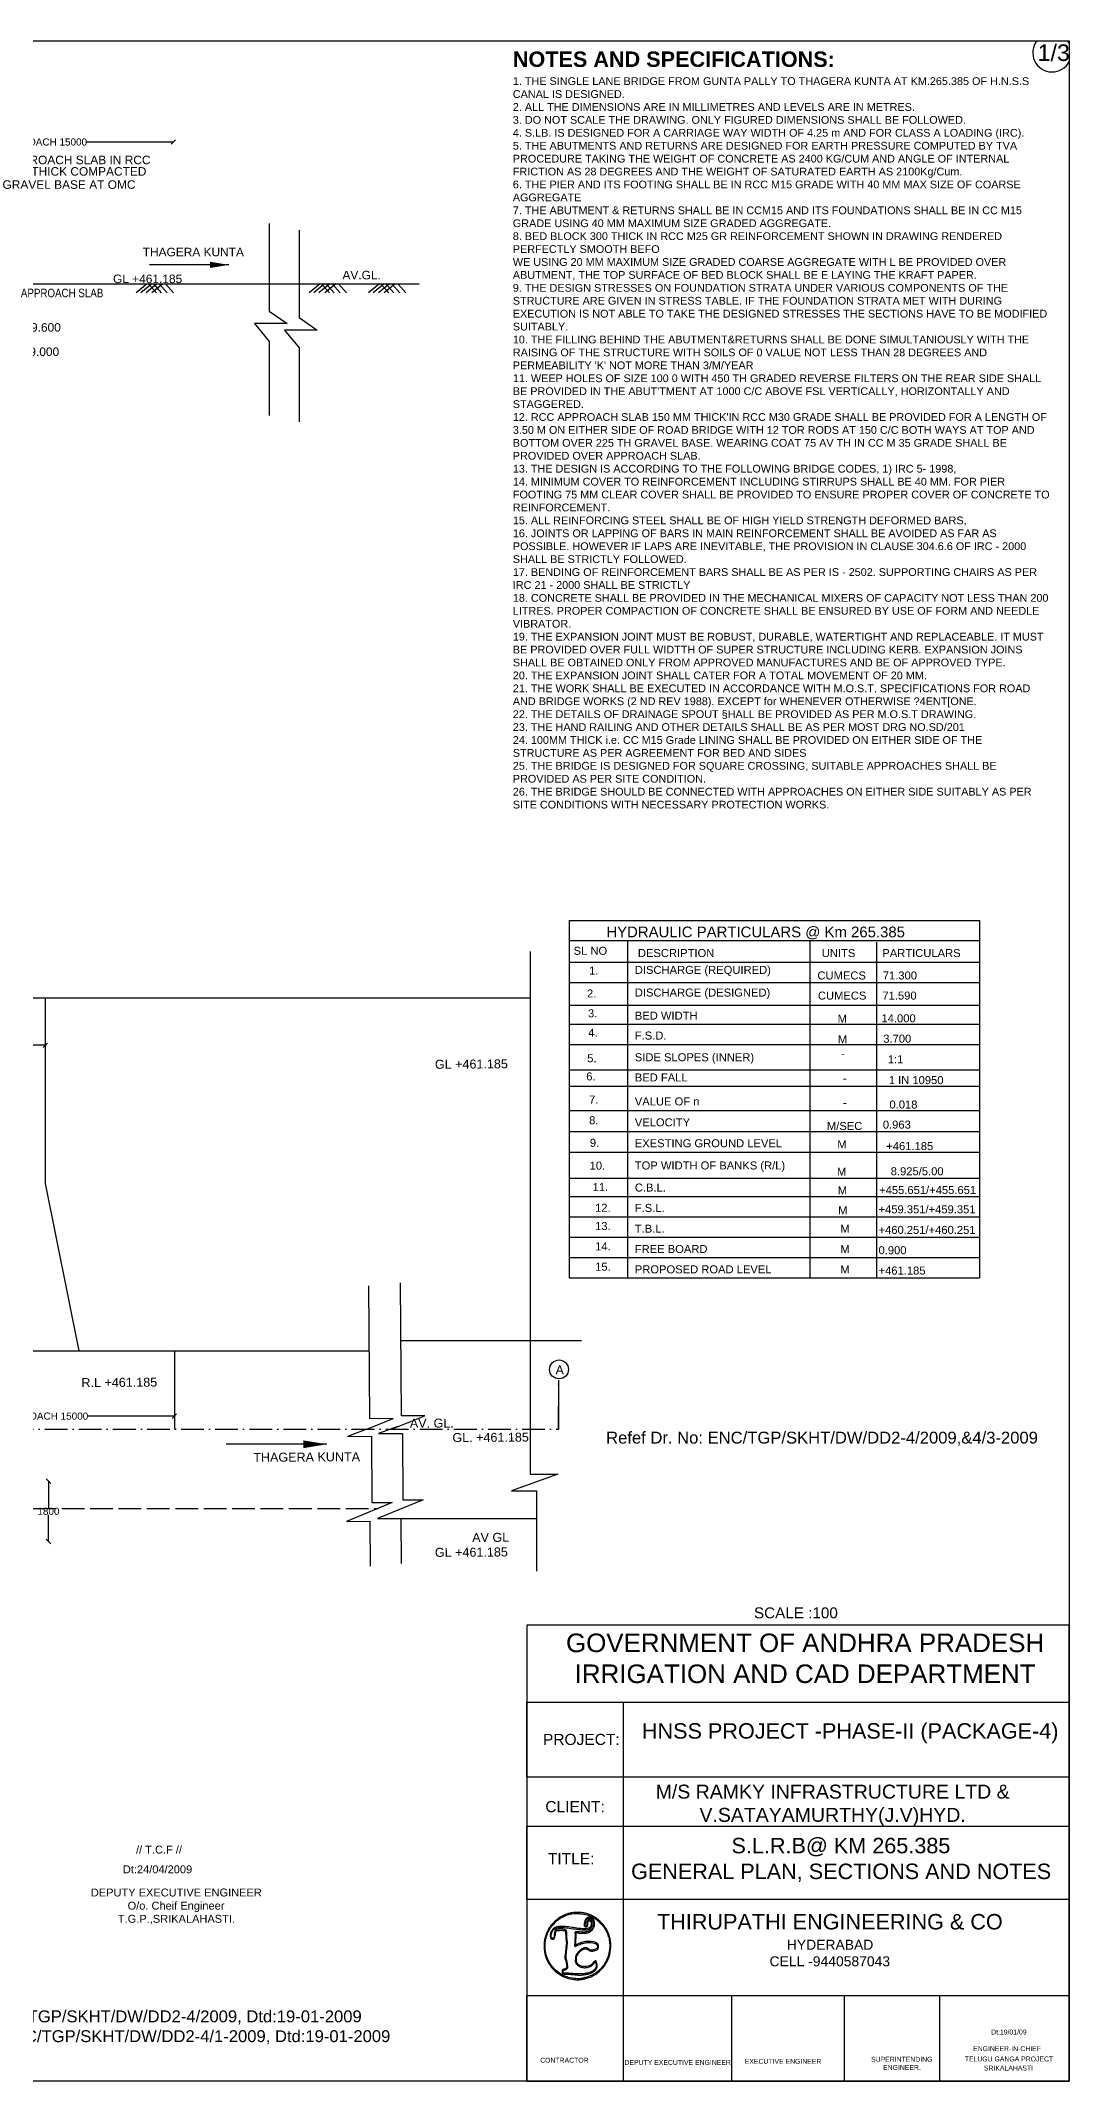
# Model space of a CAD drawing. Header units: millimetres. Extents: x 5124 to 3244763, y 2311 to 45966722.
# Drawn here: x 3223047 to 3244763, y 45923616 to 45966722 of the extents above; entities that cross this region are included whole.
import ezdxf

# ---------------------------------------------------------------- set-up
doc = ezdxf.new("R2010")
doc.units = ezdxf.units.MM
doc.header["$MEASUREMENT"] = 0
doc.linetypes.add('ACAD_ISO02W100', pattern=[15, 12, -3])
doc.linetypes.add('ACAD_ISO10W100', pattern=[18, 12, -3, 0, -3])
for name, color, linetype in [('DIMENSION', 7, 'Continuous'), ('DRAWING', 7, 'Continuous'), ('TEXT', 7, 'Continuous')]:
    doc.layers.add(name, color=color, linetype=linetype)
doc.styles.add('ARIAL NARROW', font='ARIALN.TTF')
doc.styles.get("Standard").update_dxf_attribs({"font": 'arial.ttf', "height": 150})
doc.dimstyles.get("Standard").update_dxf_attribs({"dimtxt": 200, "dimasz": 110, "dimexe": 0.18, "dimexo": 0.0625, "dimgap": 0.09, "dimtad": 0, "dimtih": 1, "dimtoh": 1, "dimdec": 0, "dimzin": 0, "dimdsep": 46, "dimtxsty": 'Standard', "dimblk": 'OBLIQUE', "dimcen": 0.09, "dimse1": 1, "dimse2": 1, "dimadec": 0, "dimazin": 0, "dimtfac": 1, "dimtdec": 0, "dimtofl": 0, "dimtmove": 0, "dimatfit": 3, "dimfxl": 1, "dimtolj": 1, "dimtzin": 0, "dimarcsym": 0})

# ---------------------------------------------------------------- blocks, each defined once
blk = doc.blocks.new('_Oblique')
at = {"color": 0, "linetype": 'ByBlock', "lineweight": -2}
blk.add_line((-0.5, -0.5), (0.5, 0.5), dxfattribs=at)
blk = doc.blocks.new('*D52')
at = {"layer": 'Defpoints', "color": 0}
for p in [(3219269, 45964584), (3219269, 45964496), (3225846, 45964496)]:
    blk.add_point(p, dxfattribs=at)
at = {"layer": 'DIMENSION', "color": 0, "lineweight": -2}
for p, q in [((3219269, 45964584), (3221100, 45964584)), ((3225846, 45964584), (3224015, 45964584))]:
    blk.add_line(p, q, dxfattribs=at)
at = {"layer": 'DIMENSION', "color": 0, "lineweight": -2, "xscale": 95, "yscale": 95, "zscale": 95, "rotation": 180}
blk.add_blockref('_Oblique', (3219269, 45964584), dxfattribs=at)
at = {"layer": 'DIMENSION', "color": 0, "lineweight": -2, "xscale": 95, "yscale": 95, "zscale": 95}
blk.add_blockref('_Oblique', (3225846, 45964584), dxfattribs=at)
at = {"layer": 'DIMENSION', "color": 0, "insert": (3222557, 45964584), "char_height": 150, "attachment_point": 5}
blk.add_mtext('\\A1;STRAIGHT APPROACH 15000', dxfattribs=at)
blk = doc.blocks.new('*D108')
at = {"layer": 'Defpoints', "color": 0}
for p in [(3219308, 45945512), (3219308, 45945500), (3223144, 45945512)]:
    blk.add_point(p, dxfattribs=at)
at = {"layer": 'DIMENSION', "color": 0, "lineweight": -2}
for p, q in [((3219308, 45945500), (3221002, 45945500)), ((3223144, 45945500), (3221450, 45945500))]:
    blk.add_line(p, q, dxfattribs=at)
at = {"layer": 'DIMENSION', "color": 0, "lineweight": -2, "xscale": 95, "yscale": 95, "zscale": 95, "rotation": 180}
blk.add_blockref('_Oblique', (3219308, 45945500), dxfattribs=at)
at = {"layer": 'DIMENSION', "color": 0, "lineweight": -2, "xscale": 95, "yscale": 95, "zscale": 95}
blk.add_blockref('_Oblique', (3223144, 45945500), dxfattribs=at)
at = {"layer": 'DIMENSION', "color": 0, "insert": (3221226, 45945500), "char_height": 150, "attachment_point": 5}
blk.add_mtext('\\A1;5000', dxfattribs=at)
blk = doc.blocks.new('*D117')
at = {"layer": 'Defpoints', "color": 0}
for p in [(3219293, 45937709), (3225868, 45937709), (3219293, 45937666)]:
    blk.add_point(p, dxfattribs=at)
at = {"layer": 'DIMENSION', "color": 0, "lineweight": -2}
for p, q in [((3219293, 45937666), (3221123, 45937666)), ((3225868, 45937666), (3224038, 45937666))]:
    blk.add_line(p, q, dxfattribs=at)
at = {"layer": 'DIMENSION', "color": 0, "lineweight": -2, "xscale": 95, "yscale": 95, "zscale": 95, "rotation": 180}
blk.add_blockref('_Oblique', (3219293, 45937666), dxfattribs=at)
at = {"layer": 'DIMENSION', "color": 0, "lineweight": -2, "xscale": 95, "yscale": 95, "zscale": 95}
blk.add_blockref('_Oblique', (3225868, 45937666), dxfattribs=at)
at = {"layer": 'DIMENSION', "color": 0, "insert": (3222581, 45937666), "char_height": 150, "attachment_point": 5}
blk.add_mtext('\\A1;STRAIGHT APPROACH 15000', dxfattribs=at)
blk = doc.blocks.new('*D126')
at = {"layer": 'Defpoints', "color": 0}
for p in [(3222331, 45936293), (3222331, 45935017), (3223208, 45935017)]:
    blk.add_point(p, dxfattribs=at)
at = {"layer": 'DIMENSION', "color": 0, "lineweight": -2}
for p, q in [((3223208, 45936293), (3223208, 45935732)), ((3223208, 45935017), (3223208, 45935578))]:
    blk.add_line(p, q, dxfattribs=at)
at = {"layer": 'DIMENSION', "color": 0, "lineweight": -2, "xscale": 95, "yscale": 95, "zscale": 95}
for p, rotation in [((3223208, 45936293), 90), ((3223208, 45935017), 270)]:
    blk.add_blockref('_Oblique', p, dxfattribs=dict(at, rotation=rotation))
at = {"layer": 'DIMENSION', "color": 0, "insert": (3223208, 45935655), "char_height": 150, "attachment_point": 5}
blk.add_mtext('\\A1;1800', dxfattribs=at)

msp = doc.modelspace()

# ---------------------------------------------------------------- linework, layer by layer
for points in [[(3234261.2, 45927174.6, 0.011371), (3234183.3, 45927155.8, 0.02579), (3234125.7, 45927137.2, 0.027062), (3234072, 45927113.4, 0.013799), (3234007.2, 45927078.1, 0.049276), (3233948.7, 45927036, 0.020623), (3233878.5, 45926968.7, 0.020736), (3233812.8, 45926894.3, 0.039557), (3233767.5, 45926828.6, 0.070595), (3233695.1, 45926648.9, 0.067578), (3233674.1, 45926453.4, 0.067285), (3233705.9, 45926258.6, 0.06891), (3233788.2, 45926081, 0.057705), (3233885.1, 45925962.9, 0.054334), (3234008.2, 45925867.4, 0.05355), (3234150.8, 45925799.5, 0.052844), (3234305.1, 45925763, 0.040381), (3234392, 45925759, 0.03202), (3234485.6, 45925768.3, 0.031364), (3234579.4, 45925789.9, 0.03411), (3234667.2, 45925822.6, 0.075635), (3234842.8, 45925936.7, 0.073326), (3234978.8, 45926099, 0.073591), (3235061.8, 45926293, 0.077104), (3235083.2, 45926499.6, 0.004861), (3235079.8, 45926556.9, 0.019003), (3235075.9, 45926592.2, 0.02286), (3235069.8, 45926623.8, 0.009468), (3235058.8, 45926666, 0.065489), (3234990.8, 45926824.1, 0.057691), (3234881.7, 45926966.9, 0.058022), (3234743.7, 45927080.3, 0.068022), (3234590.2, 45927151.7, 0.035725), (3234512.9, 45927169.7, 0.021943), (3234420, 45927180.3, 0.021989), (3234329.5, 45927182.5, 0.048915)], [(3234553.2, 45927136.5, -0.010053), (3234603.9, 45927122, -0.02116), (3234642.4, 45927108.3, -0.022523), (3234678.2, 45927092, -0.013074), (3234719.6, 45927069.3, -0.040153), (3234797, 45927015.6, -0.032263), (3234871.1, 45926946.4, -0.031944), (3234936.5, 45926867.4, -0.036921), (3234987.9, 45926784.2, -0.012801), (3235005.3, 45926748.6, -0.018323), (3235018.7, 45926716.1, -0.011926), (3235028, 45926689, -0.421559), (3235025.2, 45926683.7, 0.438354), (3235024.7, 45926682.8, 0.035377), (3235025.9, 45926680.2, 0.030088), (3235028.2, 45926676.7, 0.016409), (3235031.3, 45926672.6, -0.136522), (3235046.5, 45926638.6, -0.015322), (3235056.6, 45926553.5, -0.019775), (3235061, 45926462.4, -0.035566), (3235056.3, 45926387.7, -0.046854), (3235025.1, 45926252.6, -0.049001), (3234969.5, 45926127.8, -0.049074), (3234890.8, 45926016.3, -0.047266), (3234791, 45925920.8, -0.036649), (3234737.1, 45925884.3, -0.020541), (3234667, 45925847.7, -0.020402), (3234596.3, 45925817.9, -0.050634), (3234542.1, 45925803.6, 0.011096), (3234532, 45925801.8, 0.006376), (3234519.9, 45925799.2, 0.006368), (3234507.9, 45925796.2, 0.010561), (3234497.8, 45925793.4, -0.075797), (3234404.3, 45925780, -0.036256), (3234283, 45925789.9, -0.035773), (3234159.6, 45925818.1, -0.053967), (3234058.4, 45925861.5, -0.043816), (3233943.8, 45925939.8, -0.050353), (3233850.4, 45926033.8, -0.04992), (3233777.1, 45926145.2, -0.041857), (3233722.1, 45926275.6, -0.041799), (3233706, 45926344.1, -0.022952), (3233697.2, 45926429.8, -0.022835), (3233696.2, 45926517.3, -0.036198), (3233704.3, 45926591.9, -0.027029), (3233719.8, 45926657, -0.021589), (3233743.3, 45926725.3, -0.021847), (3233772.1, 45926790.2, -0.030803), (3233803.7, 45926845, -0.030973), (3233842.3, 45926896.1, -0.014365), (3233898.3, 45926957.8, -0.013732), (3233955.7, 45927014.3, -0.048124), (3233996.9, 45927045.8, -0.015617), (3234029.7, 45927064.9, -0.006514), (3234075.1, 45927088.6, -0.006284), (3234120.1, 45927110.7, -0.02113), (3234150.3, 45927123.5, -0.047647), (3234240.8, 45927148, -0.034153), (3234345.3, 45927158.6, -0.033468), (3234452.9, 45927154.8, -0.039389)], [(3234593.9, 45927072.9, 0.079905), (3234575.3, 45927061.4, 0.042826), (3234556.5, 45927042, 0.042991), (3234541.5, 45927020.2, 0.097401), (3234535.3, 45927001.3, -0.017144), (3234533.5, 45926990.7, -0.007361), (3234530.6, 45926976.6, -0.007273), (3234526.9, 45926961.8, -0.009527), (3234523.2, 45926948.3, 0.057314), (3234518.5, 45926921.8, 0.105744), (3234521.7, 45926900.3, 0.129803), (3234532.7, 45926884.8, 0.112787), (3234550.4, 45926875.8, 0.089359), (3234571.5, 45926874.4, 0.205539), (3234585.1, 45926882, 0.119945), (3234593.3, 45926901.1, 0.023277), (3234598.1, 45926938.5, -0.017196), (3234602.4, 45926976.9, -0.101894), (3234609.3, 45926995.8, -0.209902), (3234620.6, 45927003.6, -0.109281), (3234638, 45927003.1, -0.199104), (3234659.8, 45926986.9, -0.104543), (3234670.9, 45926954.4, -0.087788), (3234668.8, 45926914.7, -0.092435), (3234653.2, 45926879, -0.140361), (3234616.9, 45926848.8, -0.085225), (3234562.4, 45926835.1, -0.045138), (3234476.7, 45926836.3, -0.010085), (3234331.4, 45926854.5, 0.001129), (3234190.5, 45926874.7, 0.010475), (3234129.5, 45926882, 0.019654), (3234083.2, 45926884.7, 0.009807), (3234024.6, 45926884.7, 0.021045), (3233962.7, 45926880.9, 0.064199), (3233921.8, 45926871.3, 0.07759), (3233889.1, 45926852.7, 0.04157), (3233855.2, 45926820.9, 0.033858), (3233831.8, 45926791.3, 0.055821), (3233816.9, 45926763.2, 0.056084), (3233808.6, 45926732.5, 0.03454), (3233805.5, 45926695.3, 0.036481), (3233807.7, 45926657.8, 0.103396), (3233816.4, 45926633.2, 0.148662), (3233831.9, 45926619.2, 0.109578), (3233854.5, 45926614.2, 0.120124), (3233876.9, 45926619.6, 0.145), (3233892.4, 45926634.5, 0.076305), (3233903.5, 45926663.7, 0.015923), (3233913.3, 45926717.6, -0.009484), (3233917.8, 45926744.4, -0.012925), (3233923, 45926768.3, -0.009784), (3233928.1, 45926787.9, -0.12767), (3233931.9, 45926794.3, -0.187867), (3233946.5, 45926800.8, -0.006627), (3234009.5, 45926802.6, -0.01166), (3234070.5, 45926802.2, -0.060862), (3234103.6, 45926797.2, -0.161099), (3234117.4, 45926787.9, -0.110854), (3234125.4, 45926770.7, -0.037878), (3234130.2, 45926737.1, -0.003666), (3234135, 45926654.9, 0.004284), (3234136.8, 45926624.8, 0.004704), (3234139, 45926595.8, 0.004401), (3234141.4, 45926571, 0.023561), (3234143.5, 45926557.6, -0.066487), (3234145, 45926533.8, -0.007257), (3234140.6, 45926479, -0.006419), (3234131.9, 45926399.3, -0.001903), (3234116.5, 45926277.8, 0.0101), (3234112.6, 45926241.8, 0.046767), (3234112.7, 45926220.9, 0.054451), (3234116.7, 45926201.8, 0.016832), (3234126.7, 45926174.3, -0.025497), (3234134.5, 45926151.8, -0.017703), (3234141, 45926125.8, -0.016989), (3234146, 45926098, -0.017395), (3234149, 45926070.1), (3234153.3, 45926010.3), (3234124.9, 45925994.3, -0.015536), (3234113.2, 45925988.2, -0.017122), (3234101.5, 45925983, -0.016739), (3234091.3, 45925979.3, -0.078777), (3234085.1, 45925978.4, 0.131176), (3234070.2, 45925974.4, 0.136592), (3234059.6, 45925963.6, 0.106124), (3234054.4, 45925946.4, 0.058162), (3234055.1, 45925924.2, 0.016688), (3234057.4, 45925911.9, 0.019181), (3234060.4, 45925900.2, 0.018627), (3234063.7, 45925890.7, 0.096084), (3234066.6, 45925885.9, 0.155202), (3234071.8, 45925883, 0.015688), (3234086, 45925880.5, 0.01847), (3234103.5, 45925878.7, 0.013691), (3234123, 45925877.9, -0.011921), (3234188.9, 45925875.5, -0.00413), (3234284, 45925868.9, -0.001098), (3234384.7, 45925860.8, -0.118504), (3234397.6, 45925856.6, 0.16291), (3234412.2, 45925853.2, 0.003581), (3234485.8, 45925860.5, 0.008625), (3234556.5, 45925869.3, 0.028406), (3234602.5, 45925878.6, 0.032579), (3234646.1, 45925893, 0.025466), (3234691.2, 45925914, 0.026004), (3234731, 45925937.8, 0.061344), (3234757.1, 45925960.4, 0.068447), (3234780.1, 45925994.1, 0.076262), (3234792, 45926031.5, 0.067476), (3234793, 45926074.4, 0.040065), (3234783.1, 45926124.8, 0.044341), (3234774, 45926148.8, 0.167899), (3234762.9, 45926160.1, 0.248042), (3234750.1, 45926159.7, 0.093969), (3234736.1, 45926147.8, -0.014529), (3234691.7, 45926095.9, -0.059632), (3234660.5, 45926068.8, -0.07471), (3234627.3, 45926053, -0.031322), (3234579.1, 45926041.4, -0.011719), (3234548.3, 45926036.8, -0.030157), (3234525.9, 45926035.4, -0.035481), (3234505.7, 45926036.7, -0.022756), (3234482.5, 45926041, -0.041651), (3234446.7, 45926052.6, -0.044873), (3234414.2, 45926069.7, -0.048687), (3234387.9, 45926090.5, -0.078972), (3234370.8, 45926113.3, -0.088886), (3234360.4, 45926145.9, -0.038681), (3234357.9, 45926191.6, -0.038538), (3234362.6, 45926238.4, -0.068656), (3234374.5, 45926275.2, -0.047822), (3234396.1, 45926310.7, -0.035478), (3234426.2, 45926345.5, -0.035754), (3234460.5, 45926375.3, -0.052131), (3234494.8, 45926395.8, -0.030465), (3234531.3, 45926410.2, -0.089851), (3234557.9, 45926413.8, -0.11423), (3234580.3, 45926407.5, -0.067663), (3234602.7, 45926391, 0.096235), (3234631.2, 45926372.4, 0.073317), (3234667.4, 45926363.6, 0.064558), (3234709.1, 45926365.1, 0.048869), (3234753.3, 45926376.9, 0.015923), (3234794.1, 45926393.8, 0.109612), (3234811.4, 45926406.7, 0.141247), (3234819.5, 45926424.3, 0.03256), (3234822.2, 45926457.1, 0.013265), (3234822, 45926482.6, 0.061516), (3234819.7, 45926497.1, 0.091027), (3234814.4, 45926507.7, 0.050414), (3234804.6, 45926518.4, 0.128873), (3234726.7, 45926558, 0.05989), (3234613, 45926568.7, 0.055893), (3234488.9, 45926551.6, 0.065288), (3234378.4, 45926507.5, -0.008116), (3234365, 45926500.3, -0.012981), (3234353.3, 45926494.7, -0.006773), (3234343.5, 45926490.4, -0.304845), (3234341.4, 45926490.8, -0.211798), (3234340.5, 45926493.2, -0.000838), (3234342, 45926522.5, -0.003985), (3234344.1, 45926556, -0.002472), (3234347, 45926595.2, 0.004385), (3234349.8, 45926636.3, 0.005065), (3234351.8, 45926675.6, 0.004554), (3234352.9, 45926708.8, 0.029433), (3234352.3, 45926725.5), (3234349.6, 45926753.9), (3234383, 45926748.8, 0.022308), (3234401.3, 45926746.8, 0.005402), (3234431.6, 45926745.1, 0.005531), (3234466.5, 45926744, 0.005473), (3234501.5, 45926743.7, 0.006594), (3234551, 45926744.4, 0.031106), (3234579.3, 45926747, 0.045299), (3234601.7, 45926752.5, 0.025886), (3234627.7, 45926763, 0.074598), (3234676.1, 45926795.2, 0.070434), (3234714.1, 45926840.6, 0.07263), (3234737, 45926893.4, 0.089071), (3234741.7, 45926946.9, 0.01957), (3234736.7, 45926985.5, 0.056074), (3234729.2, 45927011.5, 0.065261), (3234716.8, 45927032.9, 0.034277), (3234696.5, 45927056, 0.027009), (3234682.5, 45927068.4, 0.068734), (3234670.8, 45927075.3, 0.07176), (3234658, 45927078.7, 0.031521), (3234640.5, 45927079.5, 0.016443), (3234627.2, 45927078.9, 0.015199), (3234613.7, 45927077.4, 0.015395), (3234601.7, 45927075.3, 0.04795)], [(3234672.6, 45927048.6, -0.056619), (3234693.4, 45927027.4, -0.070112), (3234707.1, 45927003.4, -0.063176), (3234714.6, 45926974.7, -0.036102), (3234716.7, 45926938.8, -0.026103), (3234714.2, 45926902.1, -0.05922), (3234707.7, 45926875.1, -0.061276), (3234695.1, 45926850.9, -0.029698), (3234673.8, 45926823.4, -0.094532), (3234632, 45926790.8, -0.069609), (3234576.5, 45926771.5, -0.05177), (3234503.1, 45926764.7, -0.023109), (3234406, 45926770.2, 0.014899), (3234357.6, 45926773.8, 0.124815), (3234336.3, 45926769.4, 0.252886), (3234327.3, 45926756.8, 0.073732), (3234327.8, 45926732.2, -0.042717), (3234329.2, 45926715.3, -0.005288), (3234328.6, 45926678.5, -0.006212), (3234327, 45926634.8, -0.005103), (3234324.2, 45926588.1, 0.004606), (3234321.2, 45926537.7, 0.010714), (3234320, 45926499.8, 0.007341), (3234320.2, 45926471.1, 0.193504), (3234323.2, 45926464.2, 0.272952), (3234329.5, 45926462.6, 0.017404), (3234348.3, 45926468.7, 0.018882), (3234373.5, 45926479, 0.007944), (3234406.6, 45926494.7, -0.00991), (3234451.4, 45926515.6, -0.029968), (3234482.9, 45926527.4, -0.03192), (3234514.5, 45926534.9, -0.012489), (3234558.9, 45926541.4, -0.031624), (3234634.2, 45926545.7, -0.042774), (3234702, 45926539.5, -0.049658), (3234757.5, 45926523.8, -0.102801), (3234795, 45926499.2, -0.146745), (3234802.2, 45926485.7, -0.055372), (3234804.2, 45926464.2, -0.054274), (3234801.3, 45926441.5, -0.094139), (3234793.6, 45926424.3, -0.119575), (3234777.2, 45926409.9, -0.039208), (3234747.3, 45926397.1, -0.03788), (3234712.1, 45926388, -0.043914), (3234677.6, 45926385, -0.027336), (3234657.5, 45926386.1, -0.068469), (3234643.2, 45926389.7, -0.065144), (3234630.1, 45926397.1, -0.022939), (3234613.3, 45926410.9, 0.07041), (3234585, 45926430, 0.111511), (3234556.5, 45926436.8, 0.08847), (3234523.3, 45926431.1, 0.032101), (3234479.3, 45926412.1, 0.049567), (3234441.9, 45926388.1, 0.035227), (3234405, 45926354.4, 0.034846), (3234372.8, 45926315.4, 0.044392), (3234349.1, 45926275.2, 0.072348), (3234340.1, 45926245.7, 0.020236), (3234334.6, 45926197.8, 0.012952), (3234332.3, 45926149.5, 0.265664), (3234339, 45926137.2, -0.115377), (3234341.8, 45926134.4, -0.049412), (3234344.1, 45926129.8, -0.04534), (3234345.7, 45926124, -0.044785), (3234346.2, 45926118.1, 0.179828), (3234353.7, 45926098, 0.032309), (3234382.1, 45926069.1, 0.035345), (3234416.6, 45926042.4, 0.067561), (3234448, 45926027.1, 0.028537), (3234484.3, 45926017.3, 0.039847), (3234517.7, 45926013.1, 0.038236), (3234552.4, 45926014.2, 0.023572), (3234592.8, 45926020.5, 0.033201), (3234634.3, 45926031.9, 0.052304), (3234667.7, 45926047.6, 0.054197), (3234696.4, 45926069.5, 0.038969), (3234723.3, 45926099.4, -0.007998), (3234733.5, 45926112.3, -0.011914), (3234743, 45926123.2, -0.007046), (3234751.1, 45926132, -0.189724), (3234753.9, 45926133.3, -0.31512), (3234756.2, 45926131.9, -0.012989), (3234760, 45926122.6, -0.018519), (3234763.9, 45926110.6, -0.0116), (3234767.7, 45926096.4, -0.076654), (3234772.1, 45926042.8, -0.116551), (3234758.3, 45925998.4, -0.101292), (3234724.1, 45925960.7, -0.047771), (3234667.3, 45925926.9, -0.047916), (3234593.9, 45925900.5, -0.038807), (3234511.3, 45925886.1, -0.030246), (3234409.6, 45925882.6, -0.013533), (3234276, 45925889.7, 0.003397), (3234232.9, 45925892.9, 0.003258), (3234189.3, 45925895.5, 0.003226), (3234150.7, 45925897.4, 0.011736), (3234126.2, 45925897.8), (3234080, 45925897.5), (3234080, 45925919.5), (3234080, 45925936.6), (3234080, 45925946.9, -0.255878), (3234081.5, 45925949.6, -0.021331), (3234088.5, 45925953.7, -0.024284), (3234097.9, 45925958, -0.016153), (3234109, 45925962.1, 0.029102), (3234121.4, 45925967.1, 0.019825), (3234135, 45925974.1, 0.020023), (3234147.6, 45925982, 0.037497), (3234157, 45925989.4, 0.047773), (3234167.8, 45926001.6, 0.109676), (3234172.7, 45926012.8, 0.059805), (3234174, 45926028.9, 0.007063), (3234171.9, 45926064.8, 0.017193), (3234169.2, 45926090.1, 0.01193), (3234164.5, 45926118.5, 0.012048), (3234158.6, 45926145.6, 0.024163), (3234152.5, 45926166.6, -0.021994), (3234144.7, 45926193, -0.038871), (3234140.9, 45926215.3, -0.030789), (3234140.1, 45926241.3, -0.009072), (3234142.2, 45926281.2, -0.001709), (3234144.3, 45926309.8, -0.001884), (3234146.5, 45926337.5, -0.001751), (3234148.6, 45926361.2, -0.009616), (3234150, 45926373.9, 0.002783), (3234161.6, 45926466.9, 0.015642), (3234166, 45926516.7, 0.027419), (3234166, 45926553, 0.025052), (3234162.1, 45926590.3, -0.013359), (3234159, 45926614.8, -0.007032), (3234156.3, 45926645.5, -0.006991), (3234154.5, 45926677, -0.010691), (3234153.9, 45926704.3, 0.009817), (3234152.8, 45926753.9, 0.054013), (3234148.9, 45926780.3, 0.099692), (3234140.5, 45926797.3, 0.084336), (3234125.9, 45926810.9, 0.111049), (3234099.5, 45926820.8, 0.01671), (3234043.1, 45926826.7, 0.019303), (3233985.3, 45926828.5, 0.061247), (3233946.9, 45926823.6, 0.116126), (3233924.9, 45926812.1, 0.097571), (3233908.7, 45926791.2, 0.067516), (3233897.5, 45926759, 0.026486), (3233890.7, 45926712.3, -0.029178), (3233884.5, 45926671.7, -0.08956), (3233874, 45926646, -0.186289), (3233860, 45926635.7, -0.209405), (3233843.5, 45926638.1, -0.132851), (3233831, 45926651.5, -0.091992), (3233824.8, 45926671.4, -0.064225), (3233825.1, 45926698.5, -0.027894), (3233832.2, 45926734, -0.043994), (3233844.2, 45926768.2, -0.055217), (3233861.4, 45926797, -0.053692), (3233884.9, 45926822, -0.038475), (3233915.8, 45926844.7, -0.115688), (3233964.6, 45926861.1, -0.031518), (3234046.4, 45926863.7, -0.022483), (3234163.1, 45926854.7, -0.007666), (3234331.4, 45926831.5, 0.006179), (3234383, 45926824.3, 0.0054), (3234437.1, 45926817.9, 0.005436), (3234486.1, 45926813.2, 0.016056), (3234519.9, 45926811.5, 0.009603), (3234557.8, 45926811.5, 0.036421), (3234581.3, 45926813.6, 0.048057), (3234600.9, 45926818.8, 0.026799), (3234623.4, 45926828.6, 0.051449), (3234655, 45926848.7, 0.079901), (3234676.8, 45926872.5, 0.083725), (3234689.4, 45926901, 0.062275), (3234693.7, 45926935.2, 0.027547), (3234692.7, 45926952.4, 0.025908), (3234689.9, 45926969.7, 0.027051), (3234685.5, 45926985.7, 0.042534), (3234679.9, 45926998.8, 0.029286), (3234670.9, 45927013.4, 0.113768), (3234663.1, 45927020.4, 0.10469), (3234652.6, 45927023.7, 0.022841), (3234633.7, 45927024.5, 0.022154), (3234614.6, 45927023.7, 0.107946), (3234604.3, 45927020.5, 0.118554), (3234596.8, 45927013.4, 0.029201), (3234588.3, 45926998.7, 0.04357), (3234583.3, 45926985.8, 0.022936), (3234579.1, 45926969.1, 0.022268), (3234576.3, 45926951, 0.027017), (3234575.4, 45926934, -0.013965), (3234574.9, 45926915.6, -0.050225), (3234573.1, 45926904, -0.097184), (3234569.9, 45926897.5, -0.23583), (3234565.2, 45926895.1, -0.162421), (3234552.3, 45926899.5, -0.180712), (3234545.2, 45926910.5, -0.084641), (3234544.4, 45926931, -0.019045), (3234550.1, 45926965.5, -0.042593), (3234562.4, 45927007.1, -0.090406), (3234580, 45927035.5, -0.113659), (3234603.4, 45927052, -0.096515), (3234633.2, 45927057.8, -0.029399), (3234644.8, 45927057.1, -0.028215), (3234656.4, 45927055.1, -0.029397), (3234666.4, 45927052.1, -0.08398)]]:
    msp.add_lwpolyline(points, format="xyb", close=True)
at = {"layer": 'DIMENSION'}
for points in [[(3207287.8, 45961018.3), (3218861, 45961018.3), (3218861, 45962403.8), (3218689.6, 45962403.8), (3218689.6, 45961587), (3218861, 45961587), (3231035.1, 45961587)], [(3233380.3, 45947482), (3233380.3, 45936438), (3233965.8, 45936438), (3232987.8, 45936086), (3233514.3, 45936086), (3233514.3, 45934389.5)], [(3207287.8, 45946553.5), (3213935.2, 45946553.5), (3213935.2, 45946152.5), (3214226.2, 45946939.5), (3214226.2, 45946507), (3233380.3, 45946507)], [(3223854.9, 45939048), (3223143.9, 45942583), (3223143.9, 45946507)], [(3207287.8, 45939048), (3229984.1, 45939048)], [(3225868.2, 45939048), (3225868.2, 45937389)], [(3230666.3, 45939260.8), (3234467, 45939260.8)], [(3230334.4, 45935505.5), (3233514.3, 45935505.5)]]:
    msp.add_lwpolyline(points, dxfattribs=at)
msp.add_circle((3233990, 45938653.7), 200, dxfattribs=at)
for start, end in [(142.16632, 332.12609), (27.87391, 37.83368)]:
    msp.add_arc((3244402.1, 45966472.2), 408, start, end, dxfattribs=at)
at = {"layer": 'DRAWING'}
msp.add_lwpolyline([(3179889.2, 45966722.4), (3244762.8, 45966722.4), (3244762.8, 45923615.6), (3179889.2, 45923615.6)], close=True, dxfattribs=at)
for points in [[(3227866.9, 45962859.5), (3227866.9, 45961011.3), (3228251.3, 45960747), (3227556.2, 45960747), (3227871.4, 45960372.6), (3227871.4, 45958808.9)], [(3228500.7, 45962722.5), (3228500.7, 45960874.4), (3228885.1, 45960610.1), (3228190, 45960610.1), (3228505.2, 45960235.6), (3228505.2, 45958671.9)], [(3225292.6, 45961587), (3225061.4, 45961399.5)], [(3225389.2, 45961587), (3225158, 45961399.5)], [(3225500.5, 45961587), (3225269.2, 45961399.5)], [(3225320.4, 45961587), (3225488.9, 45961395.9)], [(3225621.9, 45961587), (3225390.7, 45961399.5)], [(3225423.4, 45961587), (3225591.8, 45961395.9)], [(3225549.7, 45961587), (3225718.1, 45961395.9)], [(3225680.7, 45961587), (3225849.1, 45961395.9)], [(3228944.4, 45961587), (3228713.2, 45961399.5)], [(3229041, 45961587), (3228809.7, 45961399.5)], [(3229152.2, 45961587), (3228921, 45961399.5)], [(3228972.2, 45961587), (3229140.6, 45961395.9)], [(3229273.7, 45961587), (3229042.5, 45961399.5)], [(3229075.1, 45961587), (3229243.5, 45961395.9)], [(3229201.4, 45961587), (3229369.9, 45961395.9)], [(3229332.4, 45961587), (3229500.9, 45961395.9)], [(3230200.3, 45961587), (3229969.1, 45961399.5)], [(3230296.9, 45961587), (3230065.7, 45961399.5)], [(3230408.2, 45961587), (3230176.9, 45961399.5)], [(3230228.1, 45961587), (3230396.6, 45961395.9)], [(3230529.6, 45961587), (3230298.4, 45961399.5)], [(3230331.1, 45961587), (3230499.5, 45961395.9)], [(3230457.4, 45961587), (3230625.8, 45961395.9)], [(3230588.4, 45961587), (3230756.8, 45961395.9)], [(3229932.5, 45937389), (3230486.2, 45937613.1), (3229993.4, 45937609.9), (3229975.3, 45940417.4)], [(3230449.4, 45937389.7), (3231155, 45937675.3), (3230662.1, 45937672.1), (3230644.1, 45940479.6)], [(3229932.5, 45937389), (3229525.8, 45937238.6), (3230031.2, 45937241.8), (3230040.2, 45935838.5), (3230468.5, 45935841.3), (3229502.5, 45935443.4), (3229997.2, 45935446.6), (3230003.3, 45934496.9)], [(3230584.9, 45937448.1), (3230178.2, 45937297.7), (3230683.6, 45937300.9), (3230692.6, 45935897.6), (3231120.9, 45935900.3), (3230154.9, 45935502.5), (3230649.5, 45935505.6), (3230655.7, 45934555.9)]]:
    msp.add_lwpolyline(points, dxfattribs=at)
at = {"layer": 'DRAWING', "linetype": 'ACAD_ISO10W100', "ltscale": 40}
msp.add_lwpolyline([(3207287.8, 45937389), (3233977, 45937389), (3233977, 45937970.5)], dxfattribs=at)
at = {"layer": 'DRAWING', "linetype": 'ACAD_ISO02W100', "ltscale": 40}
msp.add_lwpolyline([(3207287.8, 45935717.5), (3230168, 45935717.5)], dxfattribs=at)
at = {"layer": 'TEXT', "ltscale": 0.02}
for points in [[(3234203.7, 45948137.7), (3242871.9, 45948137.7)], [(3234203.7, 45947712.5), (3242871.9, 45947712.5)], [(3235435.3, 45947712.5), (3235435.3, 45940585.4)], [(3239286.1, 45947712.5), (3239286.1, 45940585.4)], [(3240691.5, 45947677.8), (3240691.5, 45940585.4)], [(3234203.7, 45947258.3), (3242871.9, 45947258.3)], [(3234203.7, 45946828.6), (3242871.9, 45946828.6)], [(3234203.7, 45946349.9), (3242871.9, 45946349.9)], [(3234203.7, 45945944.8), (3242871.9, 45945944.8)], [(3234203.7, 45945515.1), (3242871.9, 45945515.1)], [(3234203.7, 45944982.8), (3242871.9, 45944982.8)], [(3234203.7, 45944639), (3242871.9, 45944639)], [(3234203.7, 45944123.5), (3242871.9, 45944123.5)], [(3234203.7, 45943681.5), (3242871.9, 45943681.5)], [(3234203.7, 45943239.6), (3242871.9, 45943239.6)], [(3234203.7, 45942696.8), (3242871.9, 45942696.8)], [(3234203.7, 45942304), (3242871.9, 45942304)], [(3234203.7, 45941874.3), (3242871.9, 45941874.3)], [(3234203.7, 45941444.7), (3242871.9, 45941444.7)], [(3234203.7, 45941015), (3242871.9, 45941015)], [(3234203.7, 45940585.4), (3242871.9, 45940585.4)]]:
    msp.add_lwpolyline(points, dxfattribs=at)
at = {"layer": 'TEXT'}
for points in [[(3234203.7, 45948137.7), (3234203.7, 45940585.4)], [(3242871.9, 45948137.7), (3242871.9, 45940585.4)], [(3235343.1, 45931626.1), (3235343.1, 45923615.6)], [(3237631.7, 45925423.1), (3237631.7, 45923615.6)], [(3240008, 45925423.1), (3240008, 45923615.6)], [(3242025.7, 45925423.1), (3242025.7, 45923615.6)]]:
    msp.add_lwpolyline(points, dxfattribs=at)
for points in [[(3244762.8, 45933248.9), (3233309.3, 45933248.9), (3233309.3, 45923615.6), (3244762.8, 45923615.6)], [(3233309.3, 45931626.1), (3244762.8, 45931626.1), (3244762.8, 45930038), (3233309.3, 45930038)], [(3233309.3, 45929001), (3244762.8, 45929001), (3244762.8, 45927451.2), (3233309.3, 45927451.2)], [(3233309.3, 45925423.1), (3244762.8, 45925423.1), (3244762.8, 45923615.6), (3233309.3, 45923615.6)]]:
    msp.add_lwpolyline(points, close=True, dxfattribs=at)

# ---------------------------------------------------------------- texts
at = {"layer": 'DRAWING', "attachment_point": 1}
for s, insert, char_height, width in [('CUMECS', (3239447.1, 45947060.8), 169.08, 1049.458), ('M \\P', (3239878.4, 45945713.4), 169.08, 169.662), ('M \\P', (3239859.5, 45942916.2), 169.08, 169.662), ('M', (3239885.4, 45942097.8), 169.1, 169.662)]:
    msp.add_mtext(s, dxfattribs=dict(at, insert=insert, char_height=char_height, width=width))
at = {"layer": 'TEXT'}
for s, height, p in [('150 THICK APPROACH SLAB IN RCC', 180, (3220990.7, 45964115.5)), ('M30 OVER 225 THICK COMPACTED', 180, (3221016.2, 45963873)), ('GRAVEL BASE AT OMC', 180, (3222238.8, 45963595.3)), ('THAGERA KUNTA', 180, (3225199.3, 45962169.5)), ('AV.GL. ', 180, (3229416.1, 45961682.5)), (' GL +461.185', 180, (3224502, 45961603.4)), ('+459.600', 180, (3222413.6, 45960577.6)), ('+459.000', 180, (3222379, 45960063.9)), ('SCALE :100', 230.43, (3238106.5, 45933394.8)), ('// T.C.F //', 166.736, (3225057.6, 45928424.9)), ('Dt:24/04/2009', 166.736, (3224779.9, 45928008.1)), ('Dt:19/01/09', 103.671, (3243115.4, 45924601.9)), ('CONTRACTOR', 103.67, (3233592.1, 45924006.5)), ('TELUGU GANGA PROJECT', 103.671, (3242558.6, 45924033.6)), ('SRIKALAHASTI', 103.671, (3242961.8, 45923841))]:
    msp.add_text(s, height=height, dxfattribs=at).set_placement(p)
at = {"layer": 'TEXT', "style": 'ARIAL NARROW'}
msp.add_text('APPROACH SLAB', height=180, dxfattribs=at).set_placement((3222625.9, 45961305.3))
at = {"layer": 'TEXT'}
for s, height, rotation, p in [(' GL +461.185', 189.855, 0.36816, (3231295.6, 45945004)), ('A', 189.9, 359.63184, (3233915.5, 45938548.8)), ('R.L +461.185', 189.855, 0.36816, (3223905.5, 45938279.2)), (' AV. GL.  ', 189.86, 0.36816, (3230766.2, 45937419.5)), (' GL. +461.185 ', 189.855, 0.36816, (3231665.3, 45937117.5)), ('THAGERA KUNTA', 189.855, 0.36816, (3227534.2, 45936699.6)), (' AV GL  ', 189.86, 0.36816, (3232083.4, 45935007.2)), (' GL +461.185', 189.855, 0.36816, (3231295.4, 45934691.8))]:
    msp.add_text(s, height=height, rotation=rotation, dxfattribs=at).set_placement(p)
at = {"layer": 'TEXT', "attachment_point": 1}
for s, insert, char_height, width in [('1/3', (3244097.4, 45966646.7), 350, 377.716), ("{\\fArial|b1|i0|c0|p34;\\H1.9972x;NOTES AND SPECIFICATIONS:\\H0.62589x;\\P}1. THE SINGLE LANE BRIDGE FROM GUNTA PALLY TO THAGERA KUNTA AT KM.265.385 OF H.N.S.S CANAL IS DESIGNED. \\P2. ALL THE DIMENSIONS ARE IN MILLIMETRES AND LEVELS ARE IN METRES. \\P3. DO NOT SCALE THE DRAWING. ONLY FIGURED DIMENSIONS SHALL BE FOLLOWED. \\P4. S.LB. IS DESIGNED FOR A CARRIAGE WAY WIDTH OF 4.25 m AND FOR CLASS A LOADING (IRC). \\P5. THE ABUTMENTS AND RETURNS ARE DESIGNED FOR EARTH PRESSURE COMPUTED BY TVA PROCEDURE TAKING THE WEIGHT OF CONCRETE AS 2400 KG/CUM AND ANGLE OF INTERNAL FRICTION AS 28 DEGREES AND THE WEIGHT OF SATURATED EARTH AS 2100Kg/Cum. \\P6. THE PIER AND ITS FOOTING SHALL BE IN RCC M15 GRADE WITH 40 MM MAX SIZE OF COARSE AGGREGATE \\P7. THE ABUTMENT & RETURNS SHALL BE IN CCM15 AND ITS FOUNDATIONS SHALL BE IN CC M15 GRADE USING 40 MM MAXIMUM SIZE GRADED AGGREGATE. \\P8. BED BLOCK 300 THICK IN RCC M25 GR REINFORCEMENT SHOWN IN DRAWING RENDERED PERFECTLY SMOOTH BEFO \\PWE USING 20 MM MAXIMUM SIZE GRADED COARSE AGGREGATE WITH L BE PROVIDED OVER ABUTMENT, THE TOP SURFACE OF BED BLOCK SHALL BE E LAYING THE KRAFT PAPER. \\P9. THE DESIGN STRESSES ON FOUNDATION STRATA UNDER VARIOUS COMPONENTS OF THE STRUCTURE ARE GIVEN IN STRESS TABLE. IF THE FOUNDATION STRATA MET WITH DURING EXECUTION IS NOT ABLE TO TAKE THE DESIGNED STRESSES THE SECTIONS HAVE TO BE MODIFIED SUITABLY. \\P10. THE FILLING BEHIND THE ABUTMENT&RETURNS SHALL BE DONE SIMULTANIOUSLY WITH THE RAISING OF THE STRUCTURE WITH SOILS OF 0 VALUE NOT LESS THAN 28 DEGREES AND PERMEABILITY 'K' NOT MORE THAN 3/M/YEAR \\P11. WEEP HOLES OF SIZE 100 0 WITH 450 TH GRADED REVERSE FILTERS ON THE REAR SIDE SHALL BE PROVIDED IN THE ABUT'TMENT AT 1000 C/C ABOVE FSL VERTICALLY, HORIZONTALLY AND STAGGERED. \\P12. RCC APPROACH SLAB 150 MM THICK'IN RCC M30 GRADE SHALL BE PROVIDED FOR A LENGTH OF 3.50 M ON EITHER SIDE OF ROAD BRIDGE WITH 12 TOR RODS AT 150 C/C BOTH WAYS AT TOP AND BOTTOM OVER 225 TH GRAVEL BASE. WEARING COAT 75 AV TH IN CC M 35 GRADE SHALL BE PROVIDED OVER APPROACH SLAB. \\P13. THE DESIGN IS ACCORDING TO THE FOLLOWING BRIDGE CODES, 1) IRC 5- 1998, \\P14. MINIMUM COVER TO REINFORCEMENT INCLUDING STIRRUPS SHALL BE 40 MM. FOR PIER FOOTING 75 MM CLEAR COVER SHALL BE PROVIDED TO ENSURE PROPER COVER OF CONCRETE TO REINFORCEMENT. \\P15. ALL REINFORCING STEEL SHALL BE OF HIGH YIELD STRENGTH DEFORMED BARS, \\P16. JOINTS OR LAPPING OF BARS IN MAIN REINFORCEMENT SHALL BE AVOIDED AS FAR AS POSSIBLE. HOWEVER IF LAPS ARE INEVITABLE, THE PROVISION IN CLAUSE 304.6.6 OF IRC - 2000 SHALL BE STRICTLY FOLLOWED. \\P17. BENDING OF REINFORCEMENT BARS SHALL BE AS PER IS - 2502. SUPPORTING CHAIRS AS PER IRC 21 - 2000 SHALL BE STRICTLY \\P18. CONCRETE SHALL BE PROVIDED IN THE MECHANICAL MIXERS OF CAPACITY NOT LESS THAN 200 LITRES. PROPER COMPACTION OF CONCRETE SHALL BE ENSURED BY USE OF FORM AND NEEDLE VIBRATOR. \\P19. THE EXPANSION JOINT MUST BE ROBUST, DURABLE, WATERTIGHT AND REPLACEABLE. IT MUST BE PROVIDED OVER FULL WIDTTH OF SUPER STRUCTURE INCLUDING KERB. EXPANSION JOINS SHALL BE OBTAINED ONLY FROM APPROVED MANUFACTURES AND BE OF APPROVED TYPE. \\P20. THE EXPANSION JOINT SHALL CATER FOR A TOTAL MOVEMENT OF 20 MM. \\P21. THE WORK SHALL BE EXECUTED IN ACCORDANCE WITH M.O.S.T. SPECIFICATIONS FOR ROAD AND BRIDGE WORKS (2 ND REV 1988). EXCEPT for WHENEVER OTHERWISE ?4ENT[ONE.\\P22. THE DETAILS OF DRAINAGE SPOUT §HALL BE PROVIDED AS PER M.O.S.T DRAWING. \\P23. THE HAND RAILING AND OTHER DETAILS SHALL BE AS PER MOST DRG NO.SD/201 \\P24. 100MM THICK i.e. CC M15 Grade LINING SHALL BE PROVIDED ON EITHER SIDE OF THE STRUCTURE AS PER AGREEMENT FOR BED AND SIDES \\P25. THE BRIDGE IS DESIGNED FOR SQUARE CROSSING, SUITABLE APPROACHES SHALL BE PROVIDED AS PER SITE CONDITION. \\P26. THE BRIDGE SHOULD BE CONNECTED WITH APPROACHES ON EITHER SIDE SUITABLY AS PER SITE CONDITIONS WITH NECESSARY PROTECTION WORKS. ", (3233014.4, 45966497.6), 163.7335, 11305.142), ('\\PHYDRAULIC PARTICULARS @ Km 265.385', (3234990.1, 45948384.1), 225.439, 9587.73), (' SL NO', (3234232.2, 45947582), 169.08, 1246.691), ('1.', (3234623.9, 45947164.4), 169.08, 249.601), ('DISCHARGE (REQUIRED)', (3235590.1, 45947178.4), 169.08, 4714.53), (' DESCRIPTION ', (3235590.1, 45947534.2), 169.08, 2881.579), ('UNITS', (3239538.7, 45947534.2), 169.08, 1122.152), ('PARTICULARS', (3240816.3, 45947534.2), 169.08, 2687.742), ('71.300 ', (3240826.9, 45947060.5), 169.08, 930.583), ('2.', (3234580.6, 45946680.3), 169.08, 249.601), ('DISCHARGE (DESIGNED)', (3235590.1, 45946699.6), 169.08, 4692.95), ('  \\PCUMECS \\P ', (3239456.9, 45946917.1), 169.08, 1054.794), ('\\P71.590', (3240818.8, 45946917.3), 169.08, 1151.34), ('3.', (3234601.7, 45946260.1), 169.08, 249.601), ('BED WIDTH', (3235590.1, 45946211.6), 169.08, 2134.305), ('M ', (3239873, 45946146.8), 169.08, 198.828), ('14.000', (3240798.9, 45946155.6), 169.08, 615.829), ('4.', (3234607.9, 45945851.3), 169.08, 249.601), ('F.S.D.', (3235590.1, 45945791), 169.08, 1042.135), ('3.700 ', (3240836.8, 45945725.9), 169.08, 773.206), ('5.', (3234585.2, 45945311.6), 169.08, 249.601), ('SIDE SLOPES (INNER)', (3235590.1, 45945332.5), 169.08, 17183.654), ('-', (3239949.6, 45945414.3), 169.1, 198.828), ('1:1', (3240932.5, 45945290.6), 169.08, 1239.041), ('6.', (3234564.6, 45944927.9), 169.08, 249.601), ('BED FALL', (3235590.1, 45944905.9), 169.08, 1805.069), ('-', (3239985.9, 45944890.6), 169.1, 198.828), ('1 IN 10950', (3240953.8, 45944849.8), 169.08, 1182.746), ('7.', (3234625.1, 45944437.6), 169.08, 249.601), ('VALUE OF n', (3235590.1, 45944399.4), 169.08, 2231.892), ('-', (3239985.9, 45944375), 169.1, 198.828), (' 0.018 \\P', (3240901.9, 45944334.3), 169.08, 774.312), ('8.', (3234625.1, 45944002.7), 169.08, 249.601), ('VELOCITY', (3235590.1, 45943957.4), 169.08, 1929.583), ('M/SEC', (3239646.6, 45943881), 169.08, 733.413), ('0.963', (3240827.9, 45943909.9), 169.08, 773.897), ('9.', (3234641.3, 45943526.4), 169.08, 249.601), ('EXESTING GROUND LEVEL', (3235590.1, 45943515.5), 169.08, 4437.375), ('M ', (3239866.7, 45943492.9), 169.08, 198.828), ('-', (3240897, 45943467.9), 169.1, 773.206), ('+461.185', (3240900.4, 45943455.9), 169.08, 1253.904), ('10.', (3234636, 45943043), 169.08, 249.601), ('TOP WIDTH OF BANKS (R/L)', (3235590.1, 45943046.6), 169.08, 5235.12), (' 8.925/5.00 ', (3240928.7, 45942923.8), 169.08, 1402.576), ('11.', (3234698.7, 45942590.2), 169.08, 249.601), ('C.B.L.', (3235590.1, 45942579.9), 169.08, 1033.35), ('M \\P ', (3239875.5, 45942521.2), 169.08, 198.828), ('+455.651/+455.651', (3240749.1, 45942528), 169.08, 1253.904), ('12.', (3234751.1, 45942153), 169.08, 249.601), ('F.S.L.', (3235590.1, 45942150.2), 169.08, 977.205), ('\\P+459.351/+459.351', (3240737.2, 45942401.3), 169.08, 1253.904), ('13.', (3234751.9, 45941766.8), 169.08, 249.601), ('T.B.L.', (3235590.1, 45941711.3), 169.08, 1000.121), ('M ', (3239931, 45941708.8), 169.08, 340.086), ('+460.251/+460.251', (3240737.2, 45941685.4), 169.08, 1253.904), ('14.', (3234751.9, 45941337.2), 169.08, 249.601), ('FREE BOARD', (3235590.1, 45941281.7), 169.08, 2565.018), ('M ', (3239931, 45941279.1), 169.08, 340.086), ('0.900', (3240737.2, 45941255.8), 169.08, 1253.904), ('15.', (3234751.9, 45940907.5), 169.08, 249.601), ('PROPOSED ROAD LEVEL', (3235590.1, 45940852), 169.08, 3308.131), ('M ', (3239931, 45940849.5), 169.08, 340.086), ('+461.185', (3240737.2, 45940826.1), 169.08, 1253.904), ('Refef Dr. No: ENC/TGP/SKHT/DW/DD2-4/2009,&4/3-2009', (3234984.7, 45937337.6), 250.979, 10962.164), ('PROJECT:', (3233651.1, 45930953.6), 234.63, 2189.156), ('CLIENT:', (3233700.8, 45929533.6), 234.63, 2189.156), ('\\pi16.742;M/S RAMKY INFRASTRUCTURE LTD &\\P\\pi941.36;V.SATAYAMURTHY(J.V)HYD.', (3236014.1, 45929880.5), 294.544, 7469.205), ('\\pi2777.2;S.L.R.B@ KM 265.385\\P\\pi656.47;GENERAL PLAN, SECTIONS AND NOTES', (3234854.6, 45928756.7), 326.582, 10137.999), ('TITLE:', (3233754.8, 45928434), 234.63, 1272.295), ('\\pi1063.2;DEPUTY EXECUTIVE ENGINEER  \\P\\pi1839.4;O/o. Cheif Engineer \\P\\pi1635;T.G.P.,SRIKALAHASTI.', (3223040.4, 45927685.4), 166.736, 5716.547), ('\\pi1434.4;THIRUPATHI ENGINEERING & CO\\P\\pi4175.6;{\\H0.64302x;HYDERABAD\\P\\pi3810.7;CELL -9440587043}', (3234625.4, 45927148.1), 326.582, 10137.999), ('Dr. No: ENC/TGP/SKHT/DW/DD2-4/2009, Dtd:19-01-2009\\PDRGNO: ENC/TGP/SKHT/DW/DD2-4/1-2009, Dtd:19-01-2009', (3220725.2, 45925110.8), 250.979, 10962.164), ('ENGINEER-IN-CHIEF  ', (3242734.3, 45924354.7), 103.671, 1826.151), ('DEPUTY EXECUTIVE ENGINEER  ', (3235373.4, 45924064.1), 103.671, 2911.669), ('  EXECUTIVE ENGINEER  ', (3237831.9, 45924086.5), 103.671, 2911.669), ('\\pi273.09;SUPERINTENDING \\P\\pi526.75;ENGINEER.', (3240306.6, 45924130.3), 103.671, 1826.151)]:
    msp.add_mtext(s, dxfattribs=dict(at, insert=insert, char_height=char_height, width=width))
at = {"layer": 'TEXT', "color": 7, "width": 11176.452, "attachment_point": 5}
for s, insert, char_height in [('GOVERNMENT OF ANDHRA PRADESH\\PIRRIGATION AND CAD DEPARTMENT', (3239186.2, 45932547), 391.898), ('HNSS PROJECT -PHASE-II (PACKAGE-4)', (3240138.6, 45930966.9), 326.582)]:
    msp.add_mtext(s, dxfattribs=dict(at, insert=insert, char_height=char_height))

# ---------------------------------------------------------------- dimensions: what is measured, and where the dimension line sits
at = {"layer": 'DIMENSION'}
for base, p1, p2, angle, text, picture, middle in [((3219269.2, 45964584), (3225845.7, 45964496), (3219269.2, 45964496), 180, 'STRAIGHT APPROACH 15000', '*D52', (3222557.4, 45964584)), ((3219307.7, 45945500), (3223143.9, 45945512), (3219307.7, 45945512), 180, '5000', '*D108', (3221225.8, 45945500)), ((3219293.2, 45937666), (3225868.2, 45937709), (3219293.2, 45937709), 180, 'STRAIGHT APPROACH 15000', '*D117', (3222580.7, 45937666)), ((3223207.7, 45935017), (3222331.2, 45936293), (3222331.2, 45935017), 90, '1800', '*D126', (3223207.7, 45935655))]:
    dim = msp.add_linear_dim(base=base, p1=p1, p2=p2, angle=angle, text=text, dimstyle='Standard', override={"dimasz": 95, "dimarcsym": 1}, dxfattribs=at)
    dim.commit()
    dim.dimension.update_dxf_attribs({"geometry": picture, "text_midpoint": middle})

# ---------------------------------------------------------------- leaders
at = {"layer": 'DIMENSION', "path_type": 1}
msp.add_leader([(3229089.4, 45937071.8), (3226957.7, 45937072.3)], dimstyle='Standard', override={"dimasz": 500, "dimgap": 0.09, "dimtad": 0, "dimarcsym": 1}, dxfattribs=at)
at = {"layer": 'DRAWING'}
for points, override in [([(3227020.3, 45961989.1), (3225342, 45961989.1)], {"dimasz": 400, "dimgap": 0.09, "dimtad": 0, "dimarcsym": 1}), ([(3233977, 45938427.1), (3233977, 45937389)], {"dimasz": 95, "dimgap": 0.09, "dimtad": 0, "dimarcsym": 1})]:
    msp.add_leader(points, dimstyle='Standard', override=override, dxfattribs=at)

doc.saveas('drawing.dxf')
